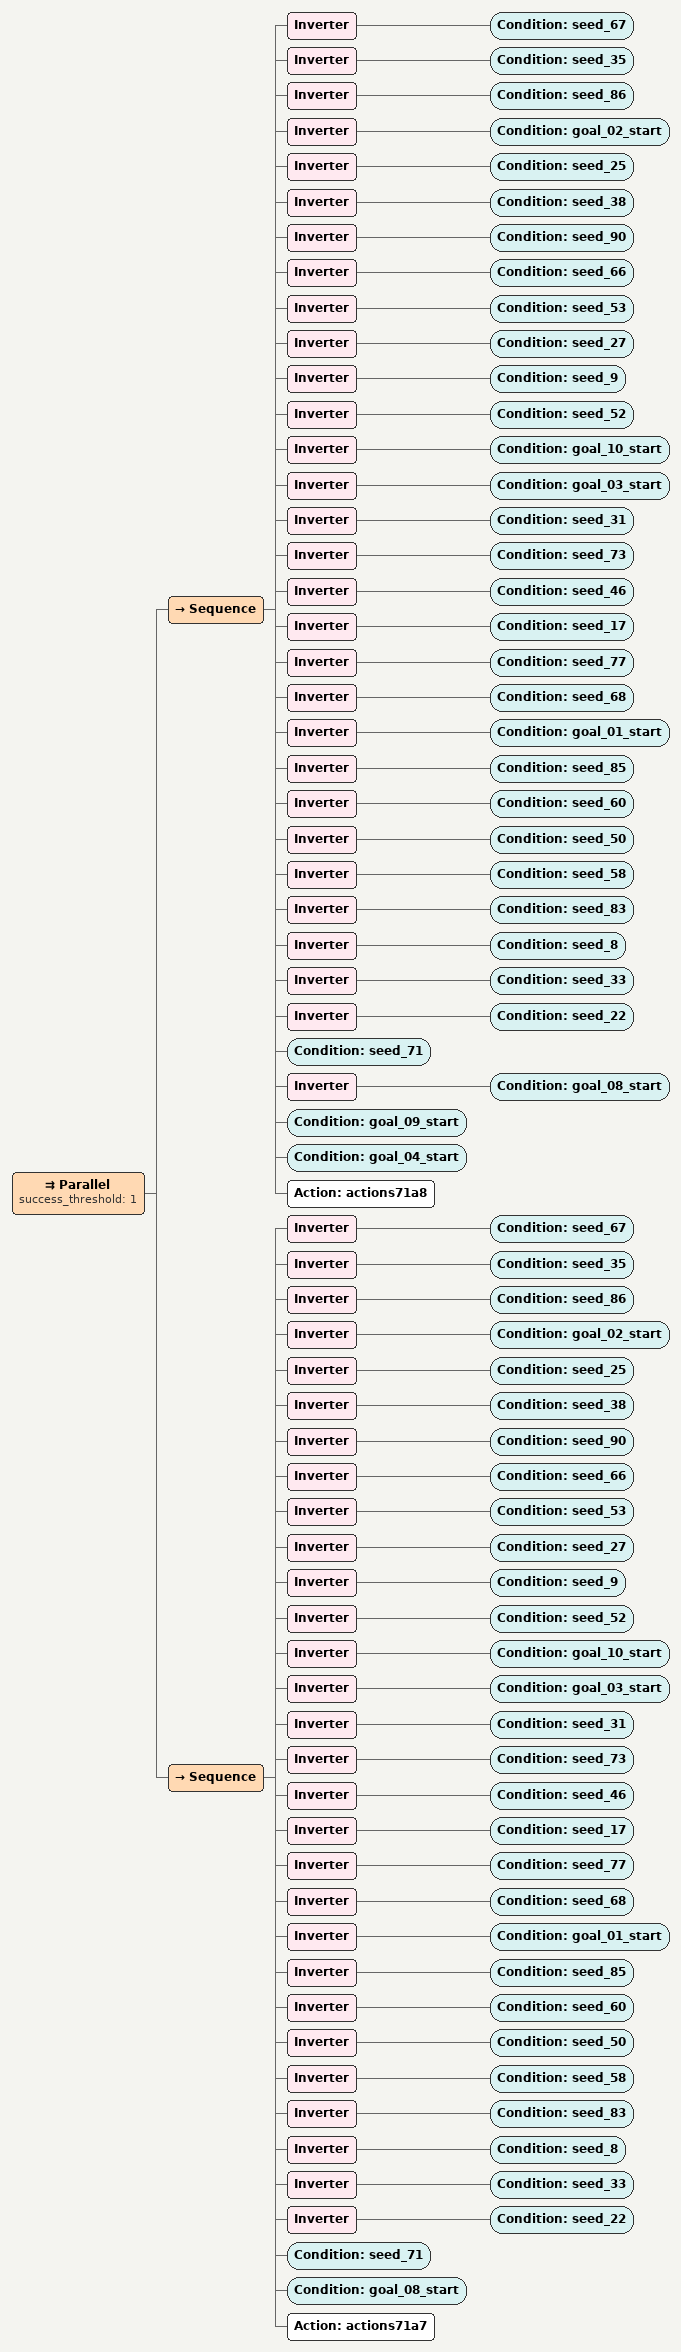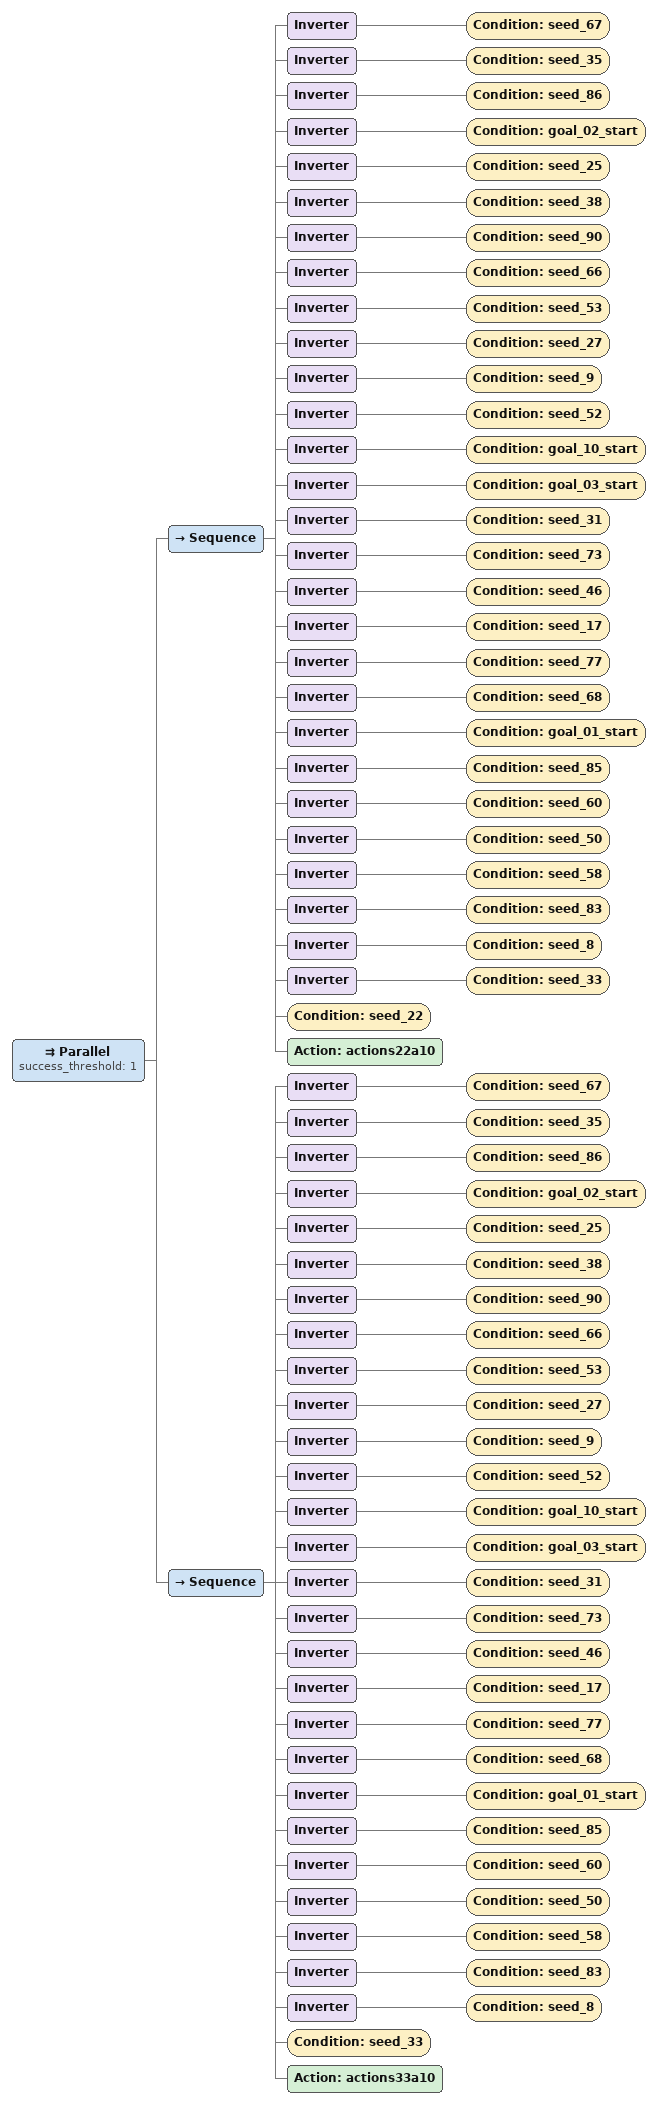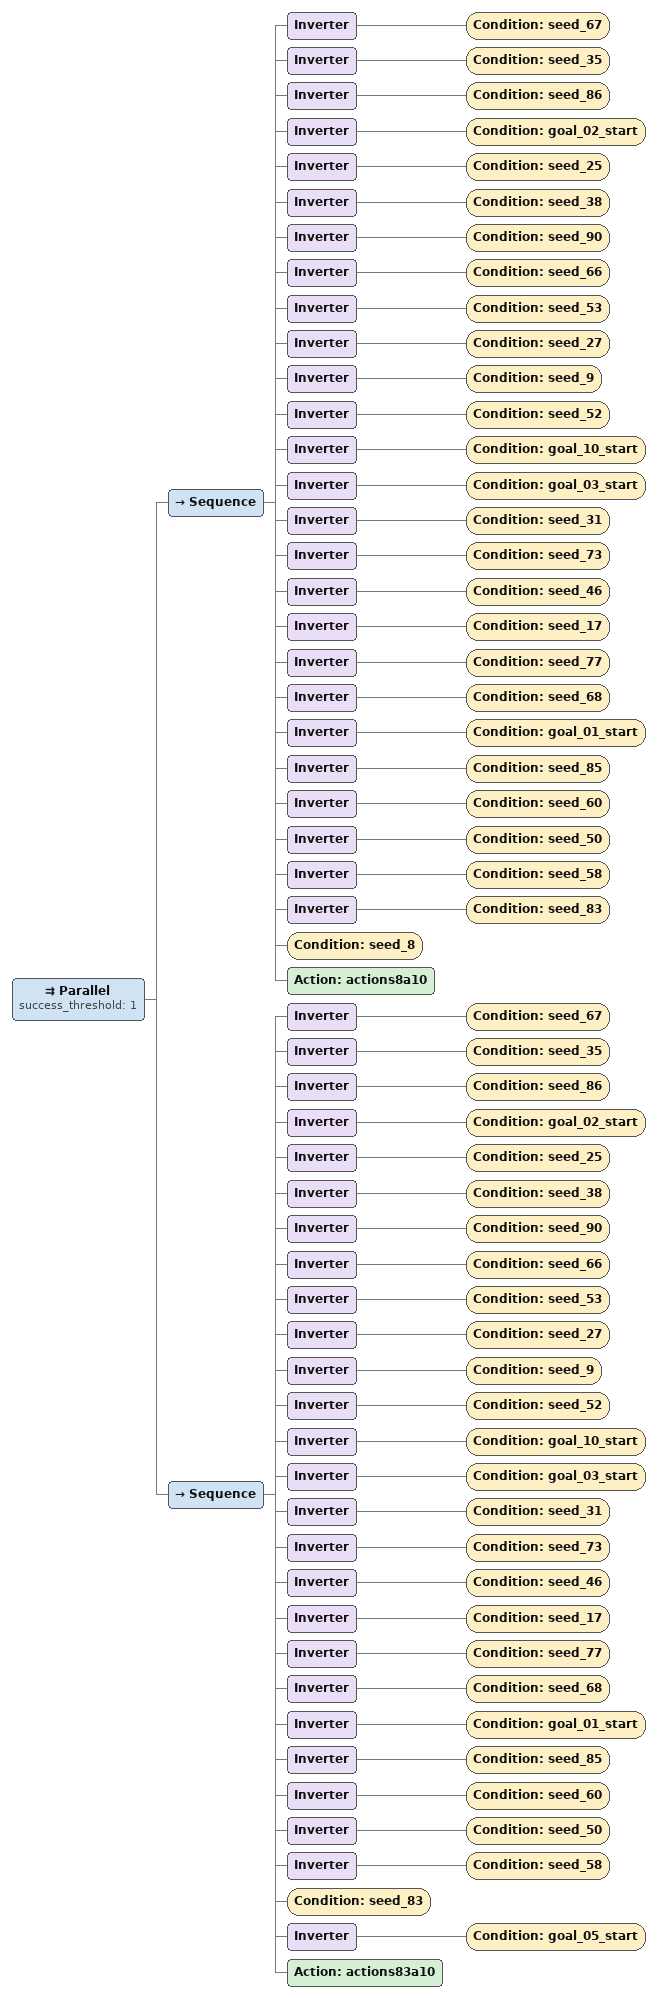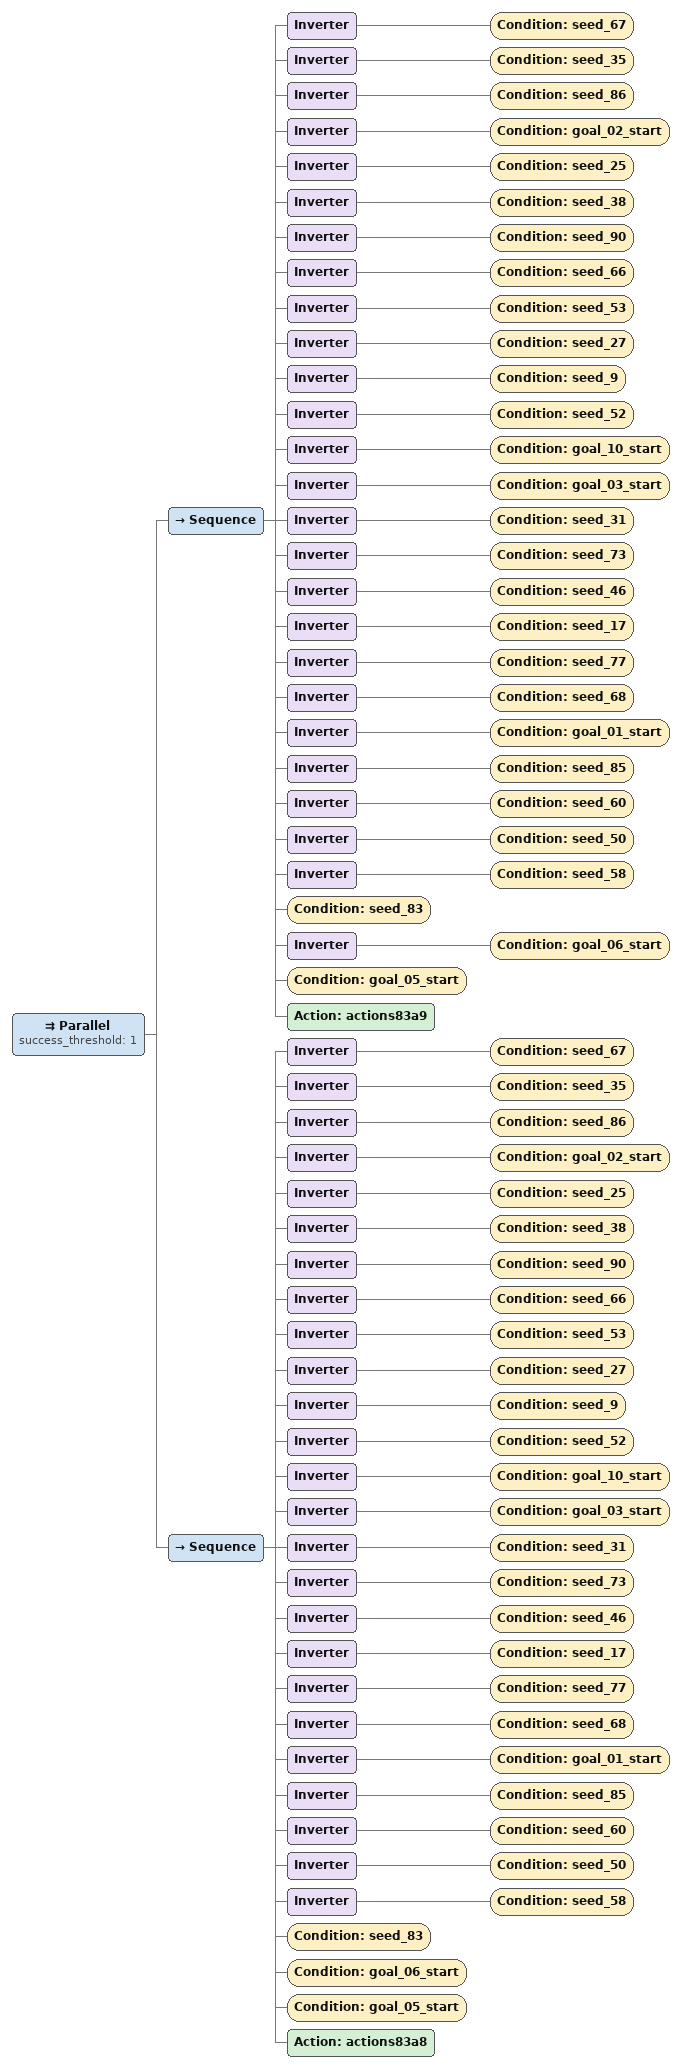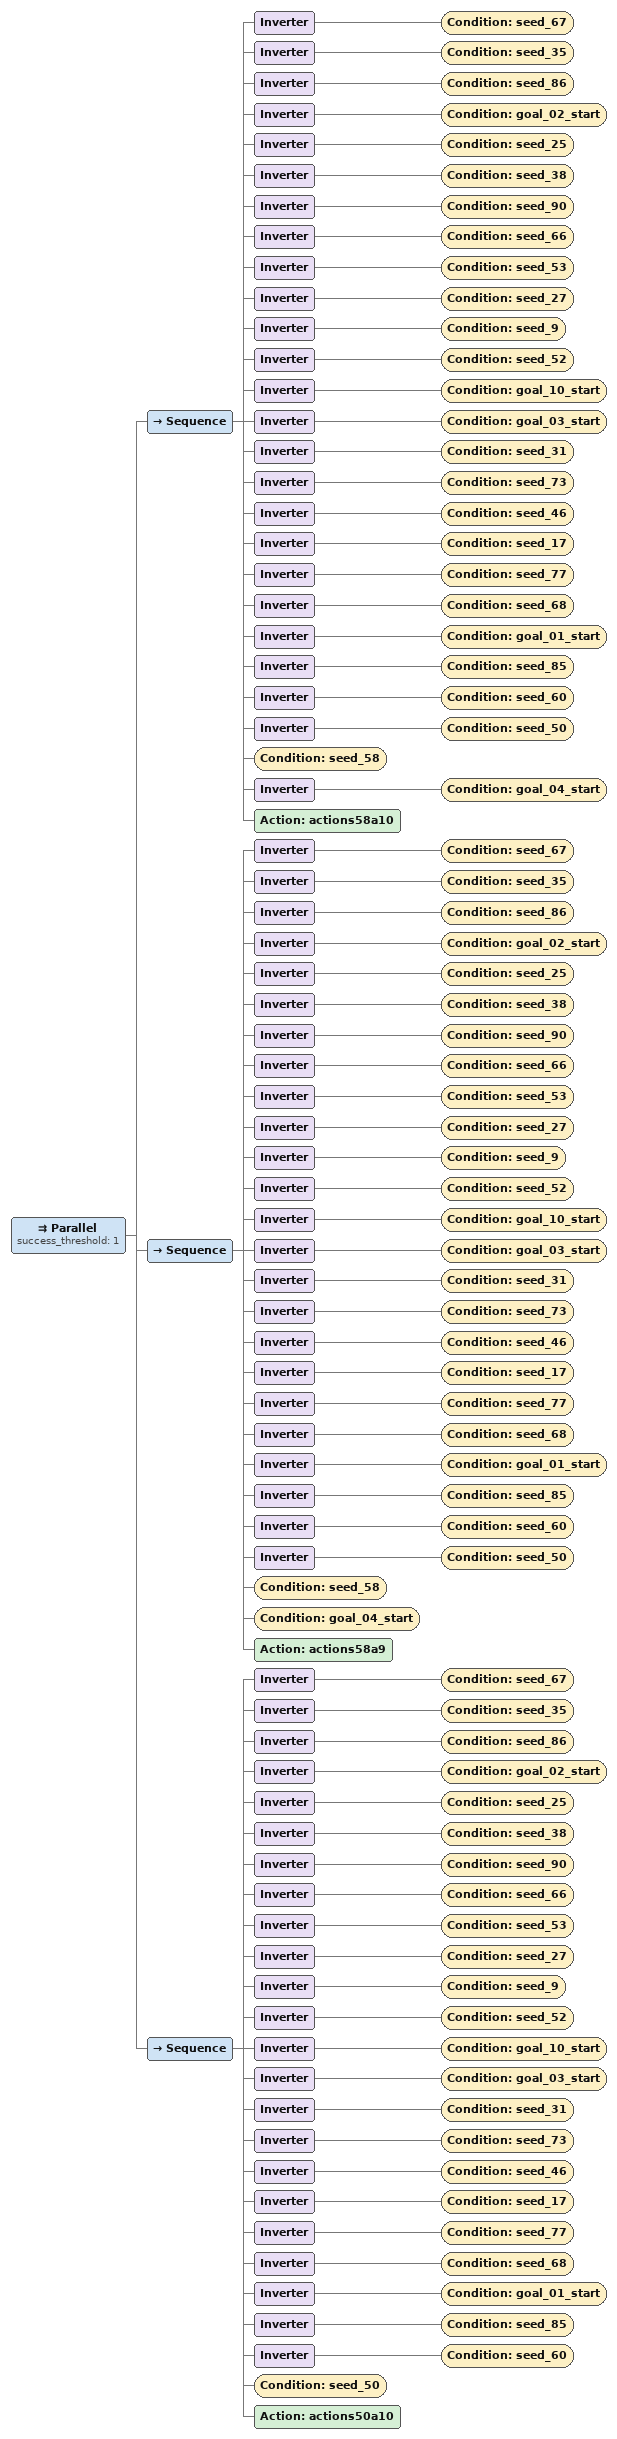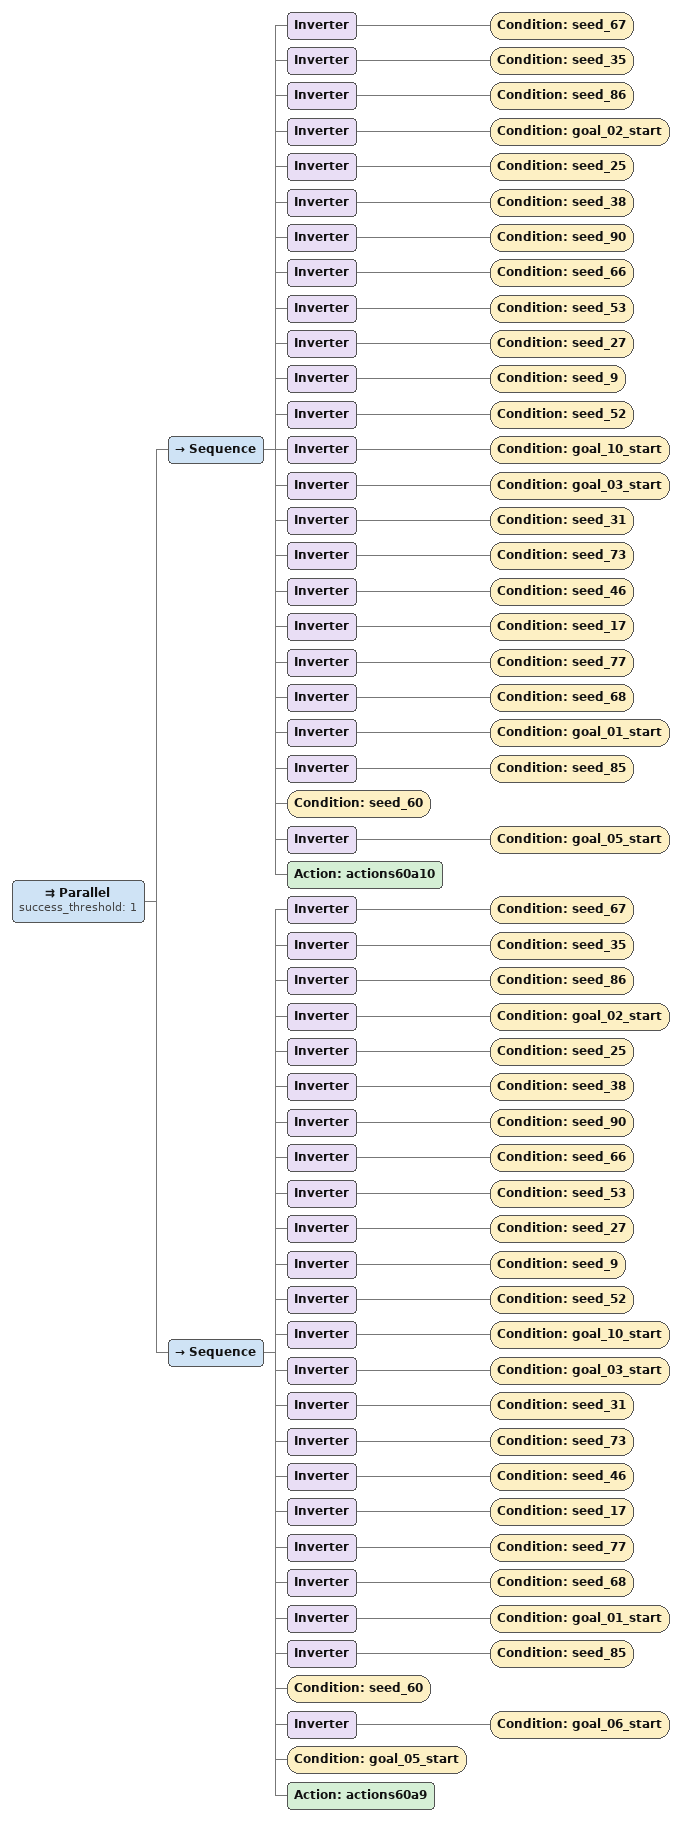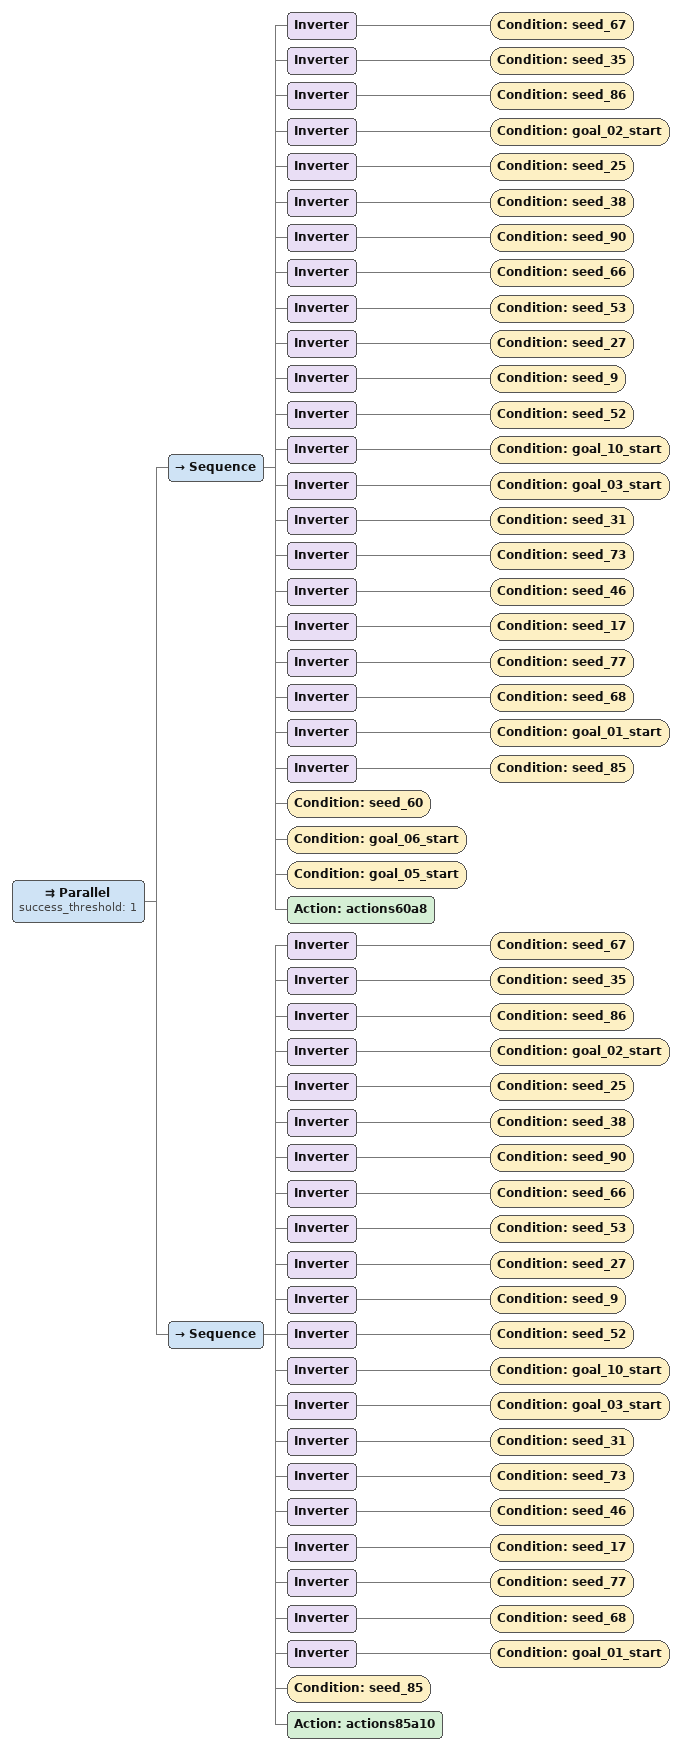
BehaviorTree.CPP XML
<Parallel success_threshold="1">
  <Sequence>
    <Inverter>
      <Condition ID="seed_67"/>
    </Inverter>
    <Inverter>
      <Condition ID="seed_35"/>
    </Inverter>
    <Inverter>
      <Condition ID="seed_86"/>
    </Inverter>
    <Inverter>
      <Condition ID="goal_02_start"/>
    </Inverter>
    <Inverter>
      <Condition ID="seed_25"/>
    </Inverter>
    <Inverter>
      <Condition ID="seed_38"/>
    </Inverter>
    <Inverter>
      <Condition ID="seed_90"/>
    </Inverter>
    <Inverter>
      <Condition ID="seed_66"/>
    </Inverter>
    <Inverter>
      <Condition ID="seed_53"/>
    </Inverter>
    <Inverter>
      <Condition ID="seed_27"/>
    </Inverter>
    <Inverter>
      <Condition ID="seed_9"/>
    </Inverter>
    <Inverter>
      <Condition ID="seed_52"/>
    </Inverter>
    <Inverter>
      <Condition ID="goal_10_start"/>
    </Inverter>
    <Inverter>
      <Condition ID="goal_03_start"/>
    </Inverter>
    <Inverter>
      <Condition ID="seed_31"/>
    </Inverter>
    <Inverter>
      <Condition ID="seed_73"/>
    </Inverter>
    <Inverter>
      <Condition ID="seed_46"/>
    </Inverter>
    <Inverter>
      <Condition ID="seed_17"/>
    </Inverter>
    <Inverter>
      <Condition ID="seed_77"/>
    </Inverter>
    <Inverter>
      <Condition ID="seed_68"/>
    </Inverter>
    <Inverter>
      <Condition ID="goal_01_start"/>
    </Inverter>
    <Inverter>
      <Condition ID="seed_85"/>
    </Inverter>
    <Inverter>
      <Condition ID="seed_60"/>
    </Inverter>
    <Inverter>
      <Condition ID="seed_50"/>
    </Inverter>
    <Inverter>
      <Condition ID="seed_58"/>
    </Inverter>
    <Inverter>
      <Condition ID="seed_83"/>
    </Inverter>
    <Inverter>
      <Condition ID="seed_8"/>
    </Inverter>
    <Inverter>
      <Condition ID="seed_33"/>
    </Inverter>
    <Inverter>
      <Condition ID="seed_22"/>
    </Inverter>
    <Condition ID="seed_71"/>
    <Inverter>
      <Condition ID="goal_08_start"/>
    </Inverter>
    <Condition ID="goal_09_start"/>
    <Condition ID="goal_04_start"/>
    <Action ID="actions71a8"/>
  </Sequence>
  <Sequence>
    <Inverter>
      <Condition ID="seed_67"/>
    </Inverter>
    <Inverter>
      <Condition ID="seed_35"/>
    </Inverter>
    <Inverter>
      <Condition ID="seed_86"/>
    </Inverter>
    <Inverter>
      <Condition ID="goal_02_start"/>
    </Inverter>
    <Inverter>
      <Condition ID="seed_25"/>
    </Inverter>
    <Inverter>
      <Condition ID="seed_38"/>
    </Inverter>
    <Inverter>
      <Condition ID="seed_90"/>
    </Inverter>
    <Inverter>
      <Condition ID="seed_66"/>
    </Inverter>
    <Inverter>
      <Condition ID="seed_53"/>
    </Inverter>
    <Inverter>
      <Condition ID="seed_27"/>
    </Inverter>
    <Inverter>
      <Condition ID="seed_9"/>
    </Inverter>
    <Inverter>
      <Condition ID="seed_52"/>
    </Inverter>
    <Inverter>
      <Condition ID="goal_10_start"/>
    </Inverter>
    <Inverter>
      <Condition ID="goal_03_start"/>
    </Inverter>
    <Inverter>
      <Condition ID="seed_31"/>
    </Inverter>
    <Inverter>
      <Condition ID="seed_73"/>
    </Inverter>
    <Inverter>
      <Condition ID="seed_46"/>
    </Inverter>
    <Inverter>
      <Condition ID="seed_17"/>
    </Inverter>
    <Inverter>
      <Condition ID="seed_77"/>
    </Inverter>
    <Inverter>
      <Condition ID="seed_68"/>
    </Inverter>
    <Inverter>
      <Condition ID="goal_01_start"/>
    </Inverter>
    <Inverter>
      <Condition ID="seed_85"/>
    </Inverter>
    <Inverter>
      <Condition ID="seed_60"/>
    </Inverter>
    <Inverter>
      <Condition ID="seed_50"/>
    </Inverter>
    <Inverter>
      <Condition ID="seed_58"/>
    </Inverter>
    <Inverter>
      <Condition ID="seed_83"/>
    </Inverter>
    <Inverter>
      <Condition ID="seed_8"/>
    </Inverter>
    <Inverter>
      <Condition ID="seed_33"/>
    </Inverter>
    <Inverter>
      <Condition ID="seed_22"/>
    </Inverter>
    <Condition ID="seed_71"/>
    <Condition ID="goal_08_start"/>
    <Action ID="actions71a7"/>
  </Sequence>
</Parallel>

<Parallel success_threshold="1">
  <Sequence>
    <Inverter>
      <Condition ID="seed_67"/>
    </Inverter>
    <Inverter>
      <Condition ID="seed_35"/>
    </Inverter>
    <Inverter>
      <Condition ID="seed_86"/>
    </Inverter>
    <Inverter>
      <Condition ID="goal_02_start"/>
    </Inverter>
    <Inverter>
      <Condition ID="seed_25"/>
    </Inverter>
    <Inverter>
      <Condition ID="seed_38"/>
    </Inverter>
    <Inverter>
      <Condition ID="seed_90"/>
    </Inverter>
    <Inverter>
      <Condition ID="seed_66"/>
    </Inverter>
    <Inverter>
      <Condition ID="seed_53"/>
    </Inverter>
    <Inverter>
      <Condition ID="seed_27"/>
    </Inverter>
    <Inverter>
      <Condition ID="seed_9"/>
    </Inverter>
    <Inverter>
      <Condition ID="seed_52"/>
    </Inverter>
    <Inverter>
      <Condition ID="goal_10_start"/>
    </Inverter>
    <Inverter>
      <Condition ID="goal_03_start"/>
    </Inverter>
    <Inverter>
      <Condition ID="seed_31"/>
    </Inverter>
    <Inverter>
      <Condition ID="seed_73"/>
    </Inverter>
    <Inverter>
      <Condition ID="seed_46"/>
    </Inverter>
    <Inverter>
      <Condition ID="seed_17"/>
    </Inverter>
    <Inverter>
      <Condition ID="seed_77"/>
    </Inverter>
    <Inverter>
      <Condition ID="seed_68"/>
    </Inverter>
    <Inverter>
      <Condition ID="goal_01_start"/>
    </Inverter>
    <Inverter>
      <Condition ID="seed_85"/>
    </Inverter>
    <Inverter>
      <Condition ID="seed_60"/>
    </Inverter>
    <Inverter>
      <Condition ID="seed_50"/>
    </Inverter>
    <Inverter>
      <Condition ID="seed_58"/>
    </Inverter>
    <Inverter>
      <Condition ID="seed_83"/>
    </Inverter>
    <Inverter>
      <Condition ID="seed_8"/>
    </Inverter>
    <Inverter>
      <Condition ID="seed_33"/>
    </Inverter>
    <Condition ID="seed_22"/>
    <Action ID="actions22a10"/>
  </Sequence>
  <Sequence>
    <Inverter>
      <Condition ID="seed_67"/>
    </Inverter>
    <Inverter>
      <Condition ID="seed_35"/>
    </Inverter>
    <Inverter>
      <Condition ID="seed_86"/>
    </Inverter>
    <Inverter>
      <Condition ID="goal_02_start"/>
    </Inverter>
    <Inverter>
      <Condition ID="seed_25"/>
    </Inverter>
    <Inverter>
      <Condition ID="seed_38"/>
    </Inverter>
    <Inverter>
      <Condition ID="seed_90"/>
    </Inverter>
    <Inverter>
      <Condition ID="seed_66"/>
    </Inverter>
    <Inverter>
      <Condition ID="seed_53"/>
    </Inverter>
    <Inverter>
      <Condition ID="seed_27"/>
    </Inverter>
    <Inverter>
      <Condition ID="seed_9"/>
    </Inverter>
    <Inverter>
      <Condition ID="seed_52"/>
    </Inverter>
    <Inverter>
      <Condition ID="goal_10_start"/>
    </Inverter>
    <Inverter>
      <Condition ID="goal_03_start"/>
    </Inverter>
    <Inverter>
      <Condition ID="seed_31"/>
    </Inverter>
    <Inverter>
      <Condition ID="seed_73"/>
    </Inverter>
    <Inverter>
      <Condition ID="seed_46"/>
    </Inverter>
    <Inverter>
      <Condition ID="seed_17"/>
    </Inverter>
    <Inverter>
      <Condition ID="seed_77"/>
    </Inverter>
    <Inverter>
      <Condition ID="seed_68"/>
    </Inverter>
    <Inverter>
      <Condition ID="goal_01_start"/>
    </Inverter>
    <Inverter>
      <Condition ID="seed_85"/>
    </Inverter>
    <Inverter>
      <Condition ID="seed_60"/>
    </Inverter>
    <Inverter>
      <Condition ID="seed_50"/>
    </Inverter>
    <Inverter>
      <Condition ID="seed_58"/>
    </Inverter>
    <Inverter>
      <Condition ID="seed_83"/>
    </Inverter>
    <Inverter>
      <Condition ID="seed_8"/>
    </Inverter>
    <Condition ID="seed_33"/>
    <Action ID="actions33a10"/>
  </Sequence>
</Parallel>

<Parallel success_threshold="1">
  <Sequence>
    <Inverter>
      <Condition ID="seed_67"/>
    </Inverter>
    <Inverter>
      <Condition ID="seed_35"/>
    </Inverter>
    <Inverter>
      <Condition ID="seed_86"/>
    </Inverter>
    <Inverter>
      <Condition ID="goal_02_start"/>
    </Inverter>
    <Inverter>
      <Condition ID="seed_25"/>
    </Inverter>
    <Inverter>
      <Condition ID="seed_38"/>
    </Inverter>
    <Inverter>
      <Condition ID="seed_90"/>
    </Inverter>
    <Inverter>
      <Condition ID="seed_66"/>
    </Inverter>
    <Inverter>
      <Condition ID="seed_53"/>
    </Inverter>
    <Inverter>
      <Condition ID="seed_27"/>
    </Inverter>
    <Inverter>
      <Condition ID="seed_9"/>
    </Inverter>
    <Inverter>
      <Condition ID="seed_52"/>
    </Inverter>
    <Inverter>
      <Condition ID="goal_10_start"/>
    </Inverter>
    <Inverter>
      <Condition ID="goal_03_start"/>
    </Inverter>
    <Inverter>
      <Condition ID="seed_31"/>
    </Inverter>
    <Inverter>
      <Condition ID="seed_73"/>
    </Inverter>
    <Inverter>
      <Condition ID="seed_46"/>
    </Inverter>
    <Inverter>
      <Condition ID="seed_17"/>
    </Inverter>
    <Inverter>
      <Condition ID="seed_77"/>
    </Inverter>
    <Inverter>
      <Condition ID="seed_68"/>
    </Inverter>
    <Inverter>
      <Condition ID="goal_01_start"/>
    </Inverter>
    <Inverter>
      <Condition ID="seed_85"/>
    </Inverter>
    <Inverter>
      <Condition ID="seed_60"/>
    </Inverter>
    <Inverter>
      <Condition ID="seed_50"/>
    </Inverter>
    <Inverter>
      <Condition ID="seed_58"/>
    </Inverter>
    <Inverter>
      <Condition ID="seed_83"/>
    </Inverter>
    <Condition ID="seed_8"/>
    <Action ID="actions8a10"/>
  </Sequence>
  <Sequence>
    <Inverter>
      <Condition ID="seed_67"/>
    </Inverter>
    <Inverter>
      <Condition ID="seed_35"/>
    </Inverter>
    <Inverter>
      <Condition ID="seed_86"/>
    </Inverter>
    <Inverter>
      <Condition ID="goal_02_start"/>
    </Inverter>
    <Inverter>
      <Condition ID="seed_25"/>
    </Inverter>
    <Inverter>
      <Condition ID="seed_38"/>
    </Inverter>
    <Inverter>
      <Condition ID="seed_90"/>
    </Inverter>
    <Inverter>
      <Condition ID="seed_66"/>
    </Inverter>
    <Inverter>
      <Condition ID="seed_53"/>
    </Inverter>
    <Inverter>
      <Condition ID="seed_27"/>
    </Inverter>
    <Inverter>
      <Condition ID="seed_9"/>
    </Inverter>
    <Inverter>
      <Condition ID="seed_52"/>
    </Inverter>
    <Inverter>
      <Condition ID="goal_10_start"/>
    </Inverter>
    <Inverter>
      <Condition ID="goal_03_start"/>
    </Inverter>
    <Inverter>
      <Condition ID="seed_31"/>
    </Inverter>
    <Inverter>
      <Condition ID="seed_73"/>
    </Inverter>
    <Inverter>
      <Condition ID="seed_46"/>
    </Inverter>
    <Inverter>
      <Condition ID="seed_17"/>
    </Inverter>
    <Inverter>
      <Condition ID="seed_77"/>
    </Inverter>
    <Inverter>
      <Condition ID="seed_68"/>
    </Inverter>
    <Inverter>
      <Condition ID="goal_01_start"/>
    </Inverter>
    <Inverter>
      <Condition ID="seed_85"/>
    </Inverter>
    <Inverter>
      <Condition ID="seed_60"/>
    </Inverter>
    <Inverter>
      <Condition ID="seed_50"/>
    </Inverter>
    <Inverter>
      <Condition ID="seed_58"/>
    </Inverter>
    <Condition ID="seed_83"/>
    <Inverter>
      <Condition ID="goal_05_start"/>
    </Inverter>
    <Action ID="actions83a10"/>
  </Sequence>
</Parallel>

<Parallel success_threshold="1">
  <Sequence>
    <Inverter>
      <Condition ID="seed_67"/>
    </Inverter>
    <Inverter>
      <Condition ID="seed_35"/>
    </Inverter>
    <Inverter>
      <Condition ID="seed_86"/>
    </Inverter>
    <Inverter>
      <Condition ID="goal_02_start"/>
    </Inverter>
    <Inverter>
      <Condition ID="seed_25"/>
    </Inverter>
    <Inverter>
      <Condition ID="seed_38"/>
    </Inverter>
    <Inverter>
      <Condition ID="seed_90"/>
    </Inverter>
    <Inverter>
      <Condition ID="seed_66"/>
    </Inverter>
    <Inverter>
      <Condition ID="seed_53"/>
    </Inverter>
    <Inverter>
      <Condition ID="seed_27"/>
    </Inverter>
    <Inverter>
      <Condition ID="seed_9"/>
    </Inverter>
    <Inverter>
      <Condition ID="seed_52"/>
    </Inverter>
    <Inverter>
      <Condition ID="goal_10_start"/>
    </Inverter>
    <Inverter>
      <Condition ID="goal_03_start"/>
    </Inverter>
    <Inverter>
      <Condition ID="seed_31"/>
    </Inverter>
    <Inverter>
      <Condition ID="seed_73"/>
    </Inverter>
    <Inverter>
      <Condition ID="seed_46"/>
    </Inverter>
    <Inverter>
      <Condition ID="seed_17"/>
    </Inverter>
    <Inverter>
      <Condition ID="seed_77"/>
    </Inverter>
    <Inverter>
      <Condition ID="seed_68"/>
    </Inverter>
    <Inverter>
      <Condition ID="goal_01_start"/>
    </Inverter>
    <Inverter>
      <Condition ID="seed_85"/>
    </Inverter>
    <Inverter>
      <Condition ID="seed_60"/>
    </Inverter>
    <Inverter>
      <Condition ID="seed_50"/>
    </Inverter>
    <Inverter>
      <Condition ID="seed_58"/>
    </Inverter>
    <Condition ID="seed_83"/>
    <Inverter>
      <Condition ID="goal_06_start"/>
    </Inverter>
    <Condition ID="goal_05_start"/>
    <Action ID="actions83a9"/>
  </Sequence>
  <Sequence>
    <Inverter>
      <Condition ID="seed_67"/>
    </Inverter>
    <Inverter>
      <Condition ID="seed_35"/>
    </Inverter>
    <Inverter>
      <Condition ID="seed_86"/>
    </Inverter>
    <Inverter>
      <Condition ID="goal_02_start"/>
    </Inverter>
    <Inverter>
      <Condition ID="seed_25"/>
    </Inverter>
    <Inverter>
      <Condition ID="seed_38"/>
    </Inverter>
    <Inverter>
      <Condition ID="seed_90"/>
    </Inverter>
    <Inverter>
      <Condition ID="seed_66"/>
    </Inverter>
    <Inverter>
      <Condition ID="seed_53"/>
    </Inverter>
    <Inverter>
      <Condition ID="seed_27"/>
    </Inverter>
    <Inverter>
      <Condition ID="seed_9"/>
    </Inverter>
    <Inverter>
      <Condition ID="seed_52"/>
    </Inverter>
    <Inverter>
      <Condition ID="goal_10_start"/>
    </Inverter>
    <Inverter>
      <Condition ID="goal_03_start"/>
    </Inverter>
    <Inverter>
      <Condition ID="seed_31"/>
    </Inverter>
    <Inverter>
      <Condition ID="seed_73"/>
    </Inverter>
    <Inverter>
      <Condition ID="seed_46"/>
    </Inverter>
    <Inverter>
      <Condition ID="seed_17"/>
    </Inverter>
    <Inverter>
      <Condition ID="seed_77"/>
    </Inverter>
    <Inverter>
      <Condition ID="seed_68"/>
    </Inverter>
    <Inverter>
      <Condition ID="goal_01_start"/>
    </Inverter>
    <Inverter>
      <Condition ID="seed_85"/>
    </Inverter>
    <Inverter>
      <Condition ID="seed_60"/>
    </Inverter>
    <Inverter>
      <Condition ID="seed_50"/>
    </Inverter>
    <Inverter>
      <Condition ID="seed_58"/>
    </Inverter>
    <Condition ID="seed_83"/>
    <Condition ID="goal_06_start"/>
    <Condition ID="goal_05_start"/>
    <Action ID="actions83a8"/>
  </Sequence>
</Parallel>

<Parallel success_threshold="1">
  <Sequence>
    <Inverter>
      <Condition ID="seed_67"/>
    </Inverter>
    <Inverter>
      <Condition ID="seed_35"/>
    </Inverter>
    <Inverter>
      <Condition ID="seed_86"/>
    </Inverter>
    <Inverter>
      <Condition ID="goal_02_start"/>
    </Inverter>
    <Inverter>
      <Condition ID="seed_25"/>
    </Inverter>
    <Inverter>
      <Condition ID="seed_38"/>
    </Inverter>
    <Inverter>
      <Condition ID="seed_90"/>
    </Inverter>
    <Inverter>
      <Condition ID="seed_66"/>
    </Inverter>
    <Inverter>
      <Condition ID="seed_53"/>
    </Inverter>
    <Inverter>
      <Condition ID="seed_27"/>
    </Inverter>
    <Inverter>
      <Condition ID="seed_9"/>
    </Inverter>
    <Inverter>
      <Condition ID="seed_52"/>
    </Inverter>
    <Inverter>
      <Condition ID="goal_10_start"/>
    </Inverter>
    <Inverter>
      <Condition ID="goal_03_start"/>
    </Inverter>
    <Inverter>
      <Condition ID="seed_31"/>
    </Inverter>
    <Inverter>
      <Condition ID="seed_73"/>
    </Inverter>
    <Inverter>
      <Condition ID="seed_46"/>
    </Inverter>
    <Inverter>
      <Condition ID="seed_17"/>
    </Inverter>
    <Inverter>
      <Condition ID="seed_77"/>
    </Inverter>
    <Inverter>
      <Condition ID="seed_68"/>
    </Inverter>
    <Inverter>
      <Condition ID="goal_01_start"/>
    </Inverter>
    <Inverter>
      <Condition ID="seed_85"/>
    </Inverter>
    <Inverter>
      <Condition ID="seed_60"/>
    </Inverter>
    <Inverter>
      <Condition ID="seed_50"/>
    </Inverter>
    <Condition ID="seed_58"/>
    <Inverter>
      <Condition ID="goal_04_start"/>
    </Inverter>
    <Action ID="actions58a10"/>
  </Sequence>
  <Sequence>
    <Inverter>
      <Condition ID="seed_67"/>
    </Inverter>
    <Inverter>
      <Condition ID="seed_35"/>
    </Inverter>
    <Inverter>
      <Condition ID="seed_86"/>
    </Inverter>
    <Inverter>
      <Condition ID="goal_02_start"/>
    </Inverter>
    <Inverter>
      <Condition ID="seed_25"/>
    </Inverter>
    <Inverter>
      <Condition ID="seed_38"/>
    </Inverter>
    <Inverter>
      <Condition ID="seed_90"/>
    </Inverter>
    <Inverter>
      <Condition ID="seed_66"/>
    </Inverter>
    <Inverter>
      <Condition ID="seed_53"/>
    </Inverter>
    <Inverter>
      <Condition ID="seed_27"/>
    </Inverter>
    <Inverter>
      <Condition ID="seed_9"/>
    </Inverter>
    <Inverter>
      <Condition ID="seed_52"/>
    </Inverter>
    <Inverter>
      <Condition ID="goal_10_start"/>
    </Inverter>
    <Inverter>
      <Condition ID="goal_03_start"/>
    </Inverter>
    <Inverter>
      <Condition ID="seed_31"/>
    </Inverter>
    <Inverter>
      <Condition ID="seed_73"/>
    </Inverter>
    <Inverter>
      <Condition ID="seed_46"/>
    </Inverter>
    <Inverter>
      <Condition ID="seed_17"/>
    </Inverter>
    <Inverter>
      <Condition ID="seed_77"/>
    </Inverter>
    <Inverter>
      <Condition ID="seed_68"/>
    </Inverter>
    <Inverter>
      <Condition ID="goal_01_start"/>
    </Inverter>
    <Inverter>
      <Condition ID="seed_85"/>
    </Inverter>
    <Inverter>
      <Condition ID="seed_60"/>
    </Inverter>
    <Inverter>
      <Condition ID="seed_50"/>
    </Inverter>
    <Condition ID="seed_58"/>
    <Condition ID="goal_04_start"/>
    <Action ID="actions58a9"/>
  </Sequence>
  <Sequence>
    <Inverter>
      <Condition ID="seed_67"/>
    </Inverter>
    <Inverter>
      <Condition ID="seed_35"/>
    </Inverter>
    <Inverter>
      <Condition ID="seed_86"/>
    </Inverter>
    <Inverter>
      <Condition ID="goal_02_start"/>
    </Inverter>
    <Inverter>
      <Condition ID="seed_25"/>
    </Inverter>
    <Inverter>
      <Condition ID="seed_38"/>
    </Inverter>
    <Inverter>
      <Condition ID="seed_90"/>
    </Inverter>
    <Inverter>
      <Condition ID="seed_66"/>
    </Inverter>
    <Inverter>
      <Condition ID="seed_53"/>
    </Inverter>
    <Inverter>
      <Condition ID="seed_27"/>
    </Inverter>
    <Inverter>
      <Condition ID="seed_9"/>
    </Inverter>
    <Inverter>
      <Condition ID="seed_52"/>
    </Inverter>
    <Inverter>
      <Condition ID="goal_10_start"/>
    </Inverter>
    <Inverter>
      <Condition ID="goal_03_start"/>
    </Inverter>
    <Inverter>
      <Condition ID="seed_31"/>
    </Inverter>
    <Inverter>
      <Condition ID="seed_73"/>
    </Inverter>
    <Inverter>
      <Condition ID="seed_46"/>
    </Inverter>
    <Inverter>
      <Condition ID="seed_17"/>
    </Inverter>
    <Inverter>
      <Condition ID="seed_77"/>
    </Inverter>
    <Inverter>
      <Condition ID="seed_68"/>
    </Inverter>
    <Inverter>
      <Condition ID="goal_01_start"/>
    </Inverter>
    <Inverter>
      <Condition ID="seed_85"/>
    </Inverter>
    <Inverter>
      <Condition ID="seed_60"/>
    </Inverter>
    <Condition ID="seed_50"/>
    <Action ID="actions50a10"/>
  </Sequence>
</Parallel>

<Parallel success_threshold="1">
  <Sequence>
    <Inverter>
      <Condition ID="seed_67"/>
    </Inverter>
    <Inverter>
      <Condition ID="seed_35"/>
    </Inverter>
    <Inverter>
      <Condition ID="seed_86"/>
    </Inverter>
    <Inverter>
      <Condition ID="goal_02_start"/>
    </Inverter>
    <Inverter>
      <Condition ID="seed_25"/>
    </Inverter>
    <Inverter>
      <Condition ID="seed_38"/>
    </Inverter>
    <Inverter>
      <Condition ID="seed_90"/>
    </Inverter>
    <Inverter>
      <Condition ID="seed_66"/>
    </Inverter>
    <Inverter>
      <Condition ID="seed_53"/>
    </Inverter>
    <Inverter>
      <Condition ID="seed_27"/>
    </Inverter>
    <Inverter>
      <Condition ID="seed_9"/>
    </Inverter>
    <Inverter>
      <Condition ID="seed_52"/>
    </Inverter>
    <Inverter>
      <Condition ID="goal_10_start"/>
    </Inverter>
    <Inverter>
      <Condition ID="goal_03_start"/>
    </Inverter>
    <Inverter>
      <Condition ID="seed_31"/>
    </Inverter>
    <Inverter>
      <Condition ID="seed_73"/>
    </Inverter>
    <Inverter>
      <Condition ID="seed_46"/>
    </Inverter>
    <Inverter>
      <Condition ID="seed_17"/>
    </Inverter>
    <Inverter>
      <Condition ID="seed_77"/>
    </Inverter>
    <Inverter>
      <Condition ID="seed_68"/>
    </Inverter>
    <Inverter>
      <Condition ID="goal_01_start"/>
    </Inverter>
    <Inverter>
      <Condition ID="seed_85"/>
    </Inverter>
    <Condition ID="seed_60"/>
    <Inverter>
      <Condition ID="goal_05_start"/>
    </Inverter>
    <Action ID="actions60a10"/>
  </Sequence>
  <Sequence>
    <Inverter>
      <Condition ID="seed_67"/>
    </Inverter>
    <Inverter>
      <Condition ID="seed_35"/>
    </Inverter>
    <Inverter>
      <Condition ID="seed_86"/>
    </Inverter>
    <Inverter>
      <Condition ID="goal_02_start"/>
    </Inverter>
    <Inverter>
      <Condition ID="seed_25"/>
    </Inverter>
    <Inverter>
      <Condition ID="seed_38"/>
    </Inverter>
    <Inverter>
      <Condition ID="seed_90"/>
    </Inverter>
    <Inverter>
      <Condition ID="seed_66"/>
    </Inverter>
    <Inverter>
      <Condition ID="seed_53"/>
    </Inverter>
    <Inverter>
      <Condition ID="seed_27"/>
    </Inverter>
    <Inverter>
      <Condition ID="seed_9"/>
    </Inverter>
    <Inverter>
      <Condition ID="seed_52"/>
    </Inverter>
    <Inverter>
      <Condition ID="goal_10_start"/>
    </Inverter>
    <Inverter>
      <Condition ID="goal_03_start"/>
    </Inverter>
    <Inverter>
      <Condition ID="seed_31"/>
    </Inverter>
    <Inverter>
      <Condition ID="seed_73"/>
    </Inverter>
    <Inverter>
      <Condition ID="seed_46"/>
    </Inverter>
    <Inverter>
      <Condition ID="seed_17"/>
    </Inverter>
    <Inverter>
      <Condition ID="seed_77"/>
    </Inverter>
    <Inverter>
      <Condition ID="seed_68"/>
    </Inverter>
    <Inverter>
      <Condition ID="goal_01_start"/>
    </Inverter>
    <Inverter>
      <Condition ID="seed_85"/>
    </Inverter>
    <Condition ID="seed_60"/>
    <Inverter>
      <Condition ID="goal_06_start"/>
    </Inverter>
    <Condition ID="goal_05_start"/>
    <Action ID="actions60a9"/>
  </Sequence>
</Parallel>

<Parallel success_threshold="1">
  <Sequence>
    <Inverter>
      <Condition ID="seed_67"/>
    </Inverter>
    <Inverter>
      <Condition ID="seed_35"/>
    </Inverter>
    <Inverter>
      <Condition ID="seed_86"/>
    </Inverter>
    <Inverter>
      <Condition ID="goal_02_start"/>
    </Inverter>
    <Inverter>
      <Condition ID="seed_25"/>
    </Inverter>
    <Inverter>
      <Condition ID="seed_38"/>
    </Inverter>
    <Inverter>
      <Condition ID="seed_90"/>
    </Inverter>
    <Inverter>
      <Condition ID="seed_66"/>
    </Inverter>
    <Inverter>
      <Condition ID="seed_53"/>
    </Inverter>
    <Inverter>
      <Condition ID="seed_27"/>
    </Inverter>
    <Inverter>
      <Condition ID="seed_9"/>
    </Inverter>
    <Inverter>
      <Condition ID="seed_52"/>
    </Inverter>
    <Inverter>
      <Condition ID="goal_10_start"/>
    </Inverter>
    <Inverter>
      <Condition ID="goal_03_start"/>
    </Inverter>
    <Inverter>
      <Condition ID="seed_31"/>
    </Inverter>
    <Inverter>
      <Condition ID="seed_73"/>
    </Inverter>
    <Inverter>
      <Condition ID="seed_46"/>
    </Inverter>
    <Inverter>
      <Condition ID="seed_17"/>
    </Inverter>
    <Inverter>
      <Condition ID="seed_77"/>
    </Inverter>
    <Inverter>
      <Condition ID="seed_68"/>
    </Inverter>
    <Inverter>
      <Condition ID="goal_01_start"/>
    </Inverter>
    <Inverter>
      <Condition ID="seed_85"/>
    </Inverter>
    <Condition ID="seed_60"/>
    <Condition ID="goal_06_start"/>
    <Condition ID="goal_05_start"/>
    <Action ID="actions60a8"/>
  </Sequence>
  <Sequence>
    <Inverter>
      <Condition ID="seed_67"/>
    </Inverter>
    <Inverter>
      <Condition ID="seed_35"/>
    </Inverter>
    <Inverter>
      <Condition ID="seed_86"/>
    </Inverter>
    <Inverter>
      <Condition ID="goal_02_start"/>
    </Inverter>
    <Inverter>
      <Condition ID="seed_25"/>
    </Inverter>
    <Inverter>
      <Condition ID="seed_38"/>
    </Inverter>
    <Inverter>
      <Condition ID="seed_90"/>
    </Inverter>
    <Inverter>
      <Condition ID="seed_66"/>
    </Inverter>
    <Inverter>
      <Condition ID="seed_53"/>
    </Inverter>
    <Inverter>
      <Condition ID="seed_27"/>
    </Inverter>
    <Inverter>
      <Condition ID="seed_9"/>
    </Inverter>
    <Inverter>
      <Condition ID="seed_52"/>
    </Inverter>
    <Inverter>
      <Condition ID="goal_10_start"/>
    </Inverter>
    <Inverter>
      <Condition ID="goal_03_start"/>
    </Inverter>
    <Inverter>
      <Condition ID="seed_31"/>
    </Inverter>
    <Inverter>
      <Condition ID="seed_73"/>
    </Inverter>
    <Inverter>
      <Condition ID="seed_46"/>
    </Inverter>
    <Inverter>
      <Condition ID="seed_17"/>
    </Inverter>
    <Inverter>
      <Condition ID="seed_77"/>
    </Inverter>
    <Inverter>
      <Condition ID="seed_68"/>
    </Inverter>
    <Inverter>
      <Condition ID="goal_01_start"/>
    </Inverter>
    <Condition ID="seed_85"/>
    <Action ID="actions85a10"/>
  </Sequence>
</Parallel>
